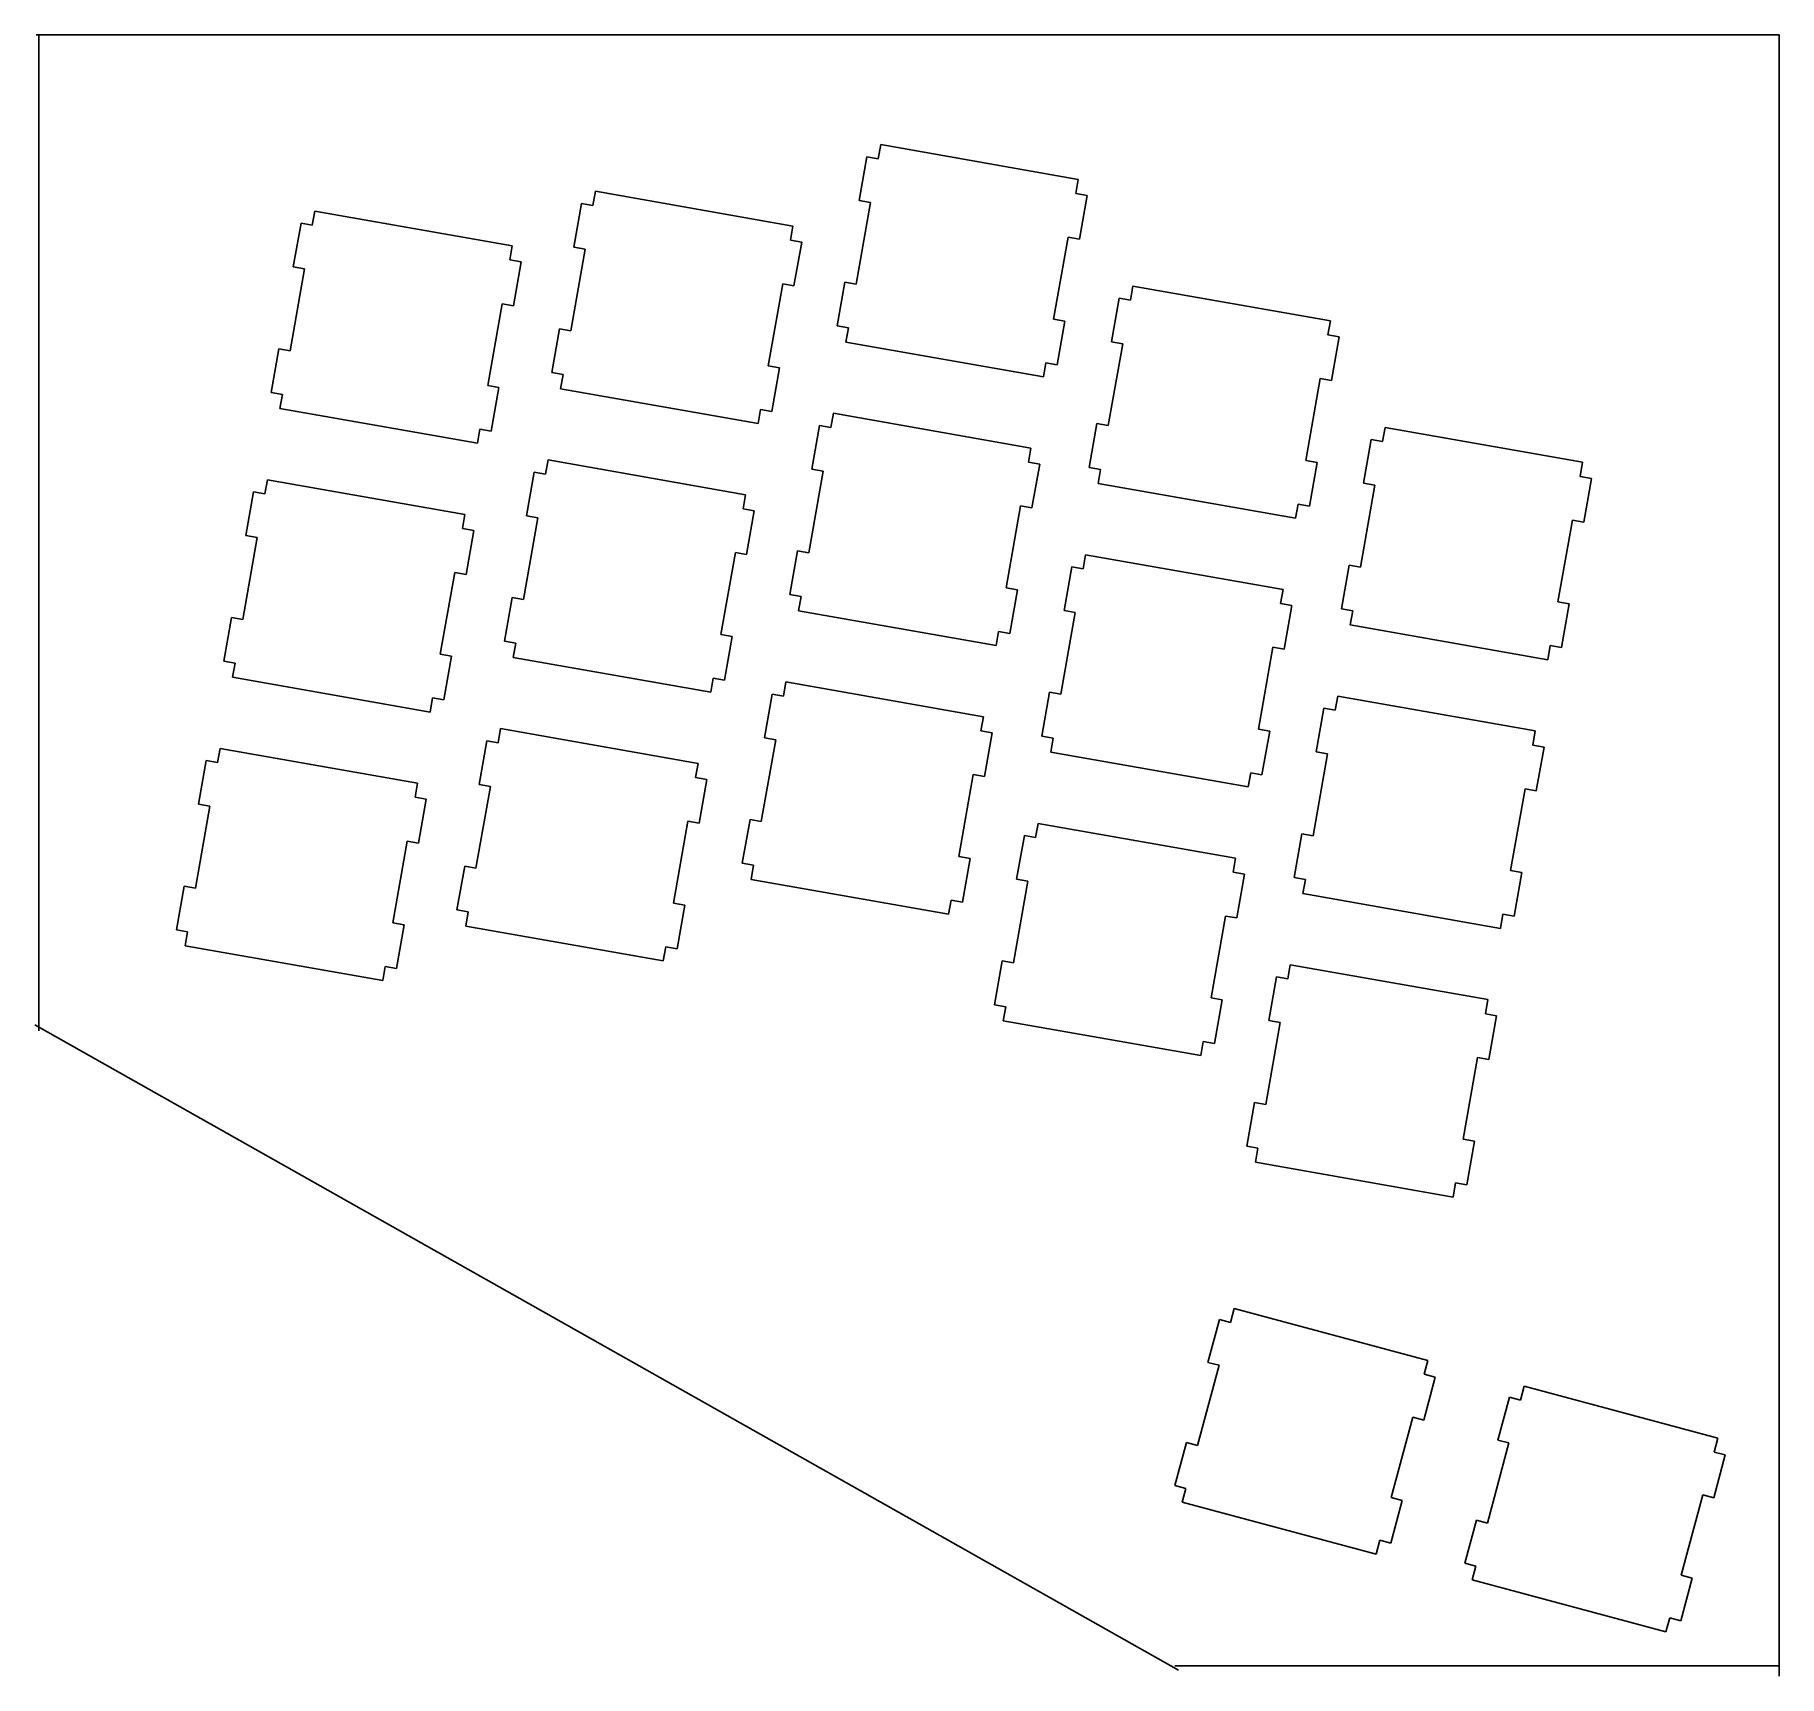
# Model space of a CAD drawing. Extents: x -1 to 122, y 0 to 298.
# Drawn here: x 0 to 121.8, y 0.3 to 114.9 of the extents above.
import ezdxf

# ---------------------------------------------------------------- set-up
doc = ezdxf.new("R2010")
doc.units = 0

msp = doc.modelspace()

# ---------------------------------------------------------------- linework, layer by layer
for p, q in [((0.09509, 114.91), (121.754, 114.91)), ((0.09509, 114.91), (121.754, 114.91)), ((0.2725, 45.369), (0.2725, 114.91)), ((121.754, 114.91), (121.754, 0.30456)), ((59.0446, 107.246), (58.871, 106.262)), ((72.832, 104.815), (59.0446, 107.246)), ((58.0831, 106.401), (57.5442, 103.349)), ((58.871, 106.262), (58.0831, 106.401)), ((72.6571, 103.832), (72.832, 104.815)), ((39.1252, 103.988), (38.953, 103.003)), ((52.9137, 101.557), (39.1252, 103.988)), ((73.4451, 103.692), (72.6571, 103.832)), ((72.9077, 100.639), (73.4451, 103.692)), ((19.5378, 102.606), (19.3642, 101.621)), ((33.325, 100.175), (19.5378, 102.606)), ((38.1648, 103.142), (37.6258, 100.09)), ((38.953, 103.003), (38.1648, 103.142)), ((58.3323, 103.21), (57.3248, 97.4978)), ((57.5442, 103.349), (58.3323, 103.21)), ((18.576, 101.76), (18.0385, 98.7077)), ((19.3642, 101.621), (18.576, 101.76)), ((52.7388, 100.572), (52.9137, 101.557)), ((33.1515, 99.1901), (33.325, 100.175)), ((38.413, 99.9508), (37.4067, 94.2389)), ((37.6258, 100.09), (38.413, 99.9508)), ((53.527, 100.433), (52.7388, 100.572)), ((52.9883, 97.3806), (53.527, 100.433)), ((71.1122, 95.0668), (72.1198, 100.779)), ((72.1198, 100.779), (72.9077, 100.639)), ((18.0385, 98.7077), (18.8268, 98.5686)), ((33.9396, 99.0506), (33.1515, 99.1901)), ((33.401, 95.9984), (33.9396, 99.0506)), ((18.8268, 98.5686), (17.8194, 92.8581)), ((51.1942, 91.8079), (52.2014, 97.52)), ((52.2014, 97.52), (52.9883, 97.3806)), ((56.5382, 97.6357), (55.9977, 94.5832)), ((57.3248, 97.4978), (56.5382, 97.6357)), ((75.6858, 96.5263), (75.1471, 93.474)), ((76.4727, 96.3873), (75.6858, 96.5263)), ((76.6465, 97.3727), (76.4727, 96.3873)), ((90.4353, 94.9417), (76.6465, 97.3727)), ((31.6066, 90.4258), (32.6141, 96.1378)), ((32.6141, 96.1378), (33.401, 95.9984)), ((71.9007, 94.9279), (71.1122, 95.0668)), ((36.6186, 94.3778), (36.0812, 91.3256)), ((37.4067, 94.2389), (36.6186, 94.3778)), ((55.9977, 94.5832), (56.7861, 94.4443)), ((56.7861, 94.4443), (56.6136, 93.4589)), ((71.3617, 91.8741), (71.9007, 94.9279)), ((90.2598, 93.9564), (90.4353, 94.9417)), ((91.0483, 93.8172), (90.2598, 93.9564)), ((90.5107, 90.7647), (91.0483, 93.8172)), ((17.0312, 92.9957), (16.4924, 89.9434)), ((17.8194, 92.8581), (17.0312, 92.9957)), ((56.6136, 93.4589), (70.4, 91.028)), ((75.934, 93.3346), (74.9281, 87.6244)), ((75.1471, 93.474), (75.934, 93.3346)), ((36.0812, 91.3256), (36.8681, 91.1862)), ((51.981, 91.6688), (51.1942, 91.8079)), ((51.4434, 88.6163), (51.981, 91.6688)), ((70.4, 91.028), (70.5749, 92.0133)), ((70.5749, 92.0133), (71.3617, 91.8741)), ((32.3947, 90.2882), (31.6066, 90.4258)), ((31.8561, 87.2341), (32.3947, 90.2882)), ((36.8681, 91.1862), (36.6945, 90.2011)), ((36.6945, 90.2011), (50.4832, 87.7704)), ((88.7155, 85.1918), (89.7225, 90.9041)), ((89.7225, 90.9041), (90.5107, 90.7647)), ((16.4924, 89.9434), (17.2806, 89.8045)), ((17.2806, 89.8045), (17.107, 88.8192)), ((17.107, 88.8192), (30.894, 86.3882)), ((50.4832, 87.7704), (50.6552, 88.7557)), ((50.6552, 88.7557), (51.4434, 88.6163)), ((55.736, 88.4866), (55.5624, 87.5029)), ((69.5232, 86.0562), (55.736, 88.4866)), ((74.1396, 87.7619), (73.6009, 84.7097)), ((74.9281, 87.6244), (74.1396, 87.7619)), ((30.894, 86.3882), (31.0679, 87.3749)), ((31.0679, 87.3749), (31.8561, 87.2341)), ((54.7742, 87.6408), (54.2366, 84.5869)), ((55.5624, 87.5029), (54.7742, 87.6408)), ((93.2888, 86.6528), (92.7488, 83.599)), ((94.0759, 86.5134), (93.2888, 86.6528)), ((94.2495, 87.4987), (94.0759, 86.5134)), ((108.037, 85.068), (94.2495, 87.4987)), ((35.8179, 85.2278), (35.6444, 84.244)), ((49.6051, 82.7968), (35.8179, 85.2278)), ((69.3496, 85.0709), (69.5232, 86.0562)), ((34.8562, 84.3816), (34.3172, 81.3294)), ((35.6444, 84.244), (34.8562, 84.3816)), ((55.0251, 84.4478), (54.0175, 78.736)), ((54.2366, 84.5869), (55.0251, 84.4478)), ((70.1378, 84.9317), (69.3496, 85.0709)), ((69.5991, 81.8779), (70.1378, 84.9317)), ((73.6009, 84.7097), (74.3891, 84.5705)), ((74.3891, 84.5705), (74.2155, 83.5855)), ((89.5021, 85.0529), (88.7155, 85.1918)), ((88.9647, 82.0004), (89.5021, 85.0529)), ((107.863, 84.0827), (108.037, 85.068)), ((108.651, 83.9435), (107.863, 84.0827)), ((15.2687, 83.0008), (14.7298, 79.9472)), ((16.0569, 82.8619), (15.2687, 83.0008)), ((16.2305, 83.8472), (16.0569, 82.8619)), ((30.0177, 81.4146), (16.2305, 83.8472)), ((49.4315, 81.8131), (49.6051, 82.7968)), ((74.2155, 83.5855), (88.0027, 81.1542)), ((93.5372, 83.4598), (92.531, 77.748)), ((92.7488, 83.599), (93.5372, 83.4598)), ((108.113, 80.8897), (108.651, 83.9435)), ((50.2197, 81.6739), (49.4315, 81.8131)), ((49.681, 78.6201), (50.2197, 81.6739)), ((67.8047, 76.305), (68.8109, 82.0168)), ((68.8109, 82.0168), (69.5991, 81.8779)), ((88.0027, 81.1542), (88.1765, 82.1396)), ((88.1765, 82.1396), (88.9647, 82.0004)), ((29.8442, 80.4309), (30.0177, 81.4146)), ((30.631, 80.2917), (29.8442, 80.4309)), ((35.1054, 81.1902), (34.0981, 75.4781)), ((34.3172, 81.3294), (35.1054, 81.1902)), ((106.317, 75.3168), (107.326, 81.0291)), ((107.326, 81.0291), (108.113, 80.8897)), ((15.5181, 79.808), (14.5121, 74.096)), ((14.7298, 79.9472), (15.5181, 79.808)), ((30.0937, 77.2379), (30.631, 80.2917)), ((47.8853, 73.0474), (48.8941, 78.7592)), ((48.8941, 78.7592), (49.681, 78.6201)), ((53.2296, 78.8751), (52.6904, 75.8229)), ((54.0175, 78.736), (53.2296, 78.8751)), ((73.3379, 78.6119), (73.1654, 77.6279)), ((87.1264, 76.1809), (73.3379, 78.6119)), ((28.2979, 71.6652), (29.3055, 77.3771)), ((29.3055, 77.3771), (30.0937, 77.2379)), ((72.3772, 77.766), (71.8398, 74.7132)), ((73.1654, 77.6279), (72.3772, 77.766)), ((91.7428, 77.8869), (91.2039, 74.8347)), ((92.531, 77.748), (91.7428, 77.8869)), ((33.3099, 75.6176), (32.7726, 72.5648)), ((34.0981, 75.4781), (33.3099, 75.6176)), ((52.6904, 75.8229), (53.4788, 75.6835)), ((53.4788, 75.6835), (53.3053, 74.6995)), ((68.5918, 76.1658), (67.8047, 76.305)), ((68.0529, 73.1136), (68.5918, 76.1658)), ((86.9526, 75.1956), (87.1264, 76.1809)), ((53.3053, 74.6995), (67.0927, 72.2674)), ((72.6267, 74.5743), (71.6194, 68.8622)), ((71.8398, 74.7132), (72.6267, 74.5743)), ((87.741, 75.058), (86.9526, 75.1956)), ((87.2023, 72.0039), (87.741, 75.058)), ((91.2039, 74.8347), (91.9923, 74.6968)), ((91.9923, 74.6968), (91.8185, 73.7115)), ((107.105, 75.1781), (106.317, 75.3168)), ((106.568, 72.1267), (107.105, 75.1781)), ((13.7239, 74.2354), (13.1851, 71.1826)), ((14.5121, 74.096), (13.7239, 74.2354)), ((67.0927, 72.2674), (67.2663, 73.2527)), ((67.2663, 73.2527), (68.0529, 73.1136)), ((91.8185, 73.7115), (105.606, 71.2808)), ((32.7726, 72.5648), (33.5608, 72.4259)), ((33.5608, 72.4259), (33.3869, 71.4406)), ((48.6737, 72.9083), (47.8853, 73.0474)), ((48.1348, 69.8558), (48.6737, 72.9083)), ((85.4082, 66.4315), (86.4139, 72.1433)), ((86.4139, 72.1433), (87.2023, 72.0039)), ((105.606, 71.2808), (105.78, 72.2648)), ((105.78, 72.2648), (106.568, 72.1267)), ((13.1851, 71.1826), (13.9719, 71.0437)), ((13.9719, 71.0437), (13.7997, 70.0584)), ((29.0861, 71.5261), (28.2979, 71.6652)), ((28.5474, 68.4738), (29.0861, 71.5261)), ((33.3869, 71.4406), (47.1744, 69.0096)), ((13.7997, 70.0584), (27.5857, 67.6274)), ((47.1744, 69.0096), (47.3479, 69.9949)), ((47.3479, 69.9949), (48.1348, 69.8558)), ((52.4287, 69.7251), (52.2538, 68.7408)), ((66.2159, 67.2941), (52.4287, 69.7251)), ((27.5857, 67.6274), (27.7593, 68.6127)), ((27.7593, 68.6127), (28.5474, 68.4738)), ((51.4669, 68.8789), (50.928, 65.8264)), ((52.2538, 68.7408), (51.4669, 68.8789)), ((70.831, 69.0014), (70.2936, 65.9479)), ((71.6194, 68.8622), (70.831, 69.0014)), ((90.9406, 68.7368), (90.7686, 67.7531)), ((104.729, 66.3058), (90.9406, 68.7368)), ((66.041, 66.3088), (66.2159, 67.2941)), ((89.9804, 67.892), (89.4415, 64.8398)), ((90.7686, 67.7531), (89.9804, 67.892)), ((32.5093, 66.4672), (32.3371, 65.4819)), ((46.2978, 64.0365), (32.5093, 66.4672)), ((50.928, 65.8264), (51.7165, 65.6886)), ((66.8294, 66.1709), (66.041, 66.3088)), ((66.2918, 63.1187), (66.8294, 66.1709)), ((70.2936, 65.9479), (71.0818, 65.81)), ((71.0818, 65.81), (70.9069, 64.8247)), ((86.1948, 66.2921), (85.4082, 66.4315)), ((85.6561, 63.2399), (86.1948, 66.2921)), ((104.556, 65.3219), (104.729, 66.3058)), ((12.9219, 65.0851), (12.7482, 64.0998)), ((26.7091, 62.6543), (12.9219, 65.0851)), ((31.5489, 65.6211), (31.0099, 62.5686)), ((32.3371, 65.4819), (31.5489, 65.6211)), ((51.7165, 65.6886), (50.7089, 59.9768)), ((70.9069, 64.8247), (84.6954, 62.3937)), ((90.2299, 64.7004), (89.2224, 58.9885)), ((89.4415, 64.8398), (90.2299, 64.7004)), ((105.344, 65.1832), (104.556, 65.3219)), ((104.804, 62.1305), (105.344, 65.1832)), ((11.96, 64.2389), (11.4226, 61.1864)), ((12.7482, 64.0998), (11.96, 64.2389)), ((46.1229, 63.0512), (46.2978, 64.0365)), ((84.6954, 62.3937), (84.8676, 63.3788)), ((84.8676, 63.3788), (85.6561, 63.2399)), ((26.5356, 61.669), (26.7091, 62.6543)), ((31.7968, 62.4297), (30.7908, 56.7174)), ((31.0099, 62.5686), (31.7968, 62.4297)), ((46.9114, 62.9118), (46.1229, 63.0512)), ((46.3721, 59.8595), (46.9114, 62.9118)), ((64.4961, 57.5458), (65.5036, 63.2579)), ((65.5036, 63.2579), (66.2918, 63.1187)), ((103.01, 56.5576), (104.017, 62.2699)), ((104.017, 62.2699), (104.804, 62.1305)), ((12.2108, 61.0475), (11.2034, 55.3368)), ((11.4226, 61.1864), (12.2108, 61.0475)), ((27.3238, 61.5296), (26.5356, 61.669)), ((26.7848, 58.4774), (27.3238, 61.5296)), ((44.578, 54.2869), (45.5855, 59.9987)), ((45.5855, 59.9987), (46.3721, 59.8595)), ((49.9207, 60.1159), (49.3818, 57.0621)), ((50.7089, 59.9768), (49.9207, 60.1159)), ((70.0306, 59.8511), (69.8571, 58.8658)), ((83.8191, 57.4206), (70.0306, 59.8511)), ((24.9907, 52.9047), (25.9981, 58.6163)), ((25.9981, 58.6163), (26.7848, 58.4774)), ((69.0699, 59.0052), (68.5312, 55.9527)), ((69.8571, 58.8658), (69.0699, 59.0052)), ((88.4342, 59.1277), (87.8966, 56.0739)), ((89.2224, 58.9885), (88.4342, 59.1277)), ((65.2845, 57.4069), (64.4961, 57.5458)), ((64.7456, 54.3528), (65.2845, 57.4069)), ((83.6442, 56.4353), (83.8191, 57.4206)), ((30.0027, 56.8568), (29.4637, 53.803)), ((30.7908, 56.7174), (30.0027, 56.8568)), ((49.3818, 57.0621), (50.1702, 56.9227)), ((50.1702, 56.9227), (49.998, 55.939)), ((84.4324, 56.2959), (83.6442, 56.4353)), ((83.895, 53.2437), (84.4324, 56.2959)), ((87.8966, 56.0739), (88.685, 55.935)), ((103.798, 56.4186), (103.01, 56.5576)), ((103.259, 53.3651), (103.798, 56.4186)), ((10.4152, 55.4746), (9.87638, 52.4211)), ((11.2034, 55.3368), (10.4152, 55.4746)), ((49.998, 55.939), (63.7838, 53.5069)), ((69.3178, 55.8135), (68.3122, 50.1017)), ((68.5312, 55.9527), (69.3178, 55.8135)), ((88.685, 55.935), (88.5102, 54.951)), ((88.5102, 54.951), (102.297, 52.5187)), ((29.4637, 53.803), (30.2522, 53.6651)), ((30.2522, 53.6651), (30.0783, 52.6798)), ((45.3651, 54.1475), (44.578, 54.2869)), ((44.8275, 51.0952), (45.3651, 54.1475)), ((63.7838, 53.5069), (63.959, 54.4922)), ((63.959, 54.4922), (64.7456, 54.3528)), ((9.87638, 52.4211), (10.6646, 52.2816)), ((25.779, 52.7653), (24.9907, 52.9047)), ((25.2402, 49.7131), (25.779, 52.7653)), ((30.0783, 52.6798), (43.8671, 50.2494)), ((82.0993, 47.6707), (83.1066, 53.3826)), ((83.1066, 53.3826), (83.895, 53.2437)), ((102.297, 52.5187), (102.471, 53.504)), ((102.471, 53.504), (103.259, 53.3651)), ((10.6646, 52.2816), (10.491, 51.2976)), ((10.491, 51.2976), (24.2783, 48.8672)), ((43.8671, 50.2494), (44.0393, 51.2341)), ((44.0393, 51.2341), (44.8275, 51.0952)), ((67.5237, 50.2409), (66.985, 47.1887)), ((68.3122, 50.1017), (67.5237, 50.2409)), ((87.6333, 49.9776), (87.4598, 48.9923)), ((101.421, 47.5466), (87.6333, 49.9776)), ((24.2783, 48.8672), (24.4519, 49.8509)), ((24.4519, 49.8509), (25.2402, 49.7131)), ((86.6732, 49.1318), (86.1326, 46.0777)), ((87.4598, 48.9923), (86.6732, 49.1318)), ((82.8862, 47.5316), (82.0993, 47.6707)), ((82.3488, 44.4793), (82.8862, 47.5316)), ((101.247, 46.5613), (101.421, 47.5466)), ((66.985, 47.1887), (67.7732, 47.0492)), ((67.7732, 47.0492), (67.5996, 46.0639)), ((102.035, 46.4224), (101.247, 46.5613)), ((101.497, 43.3702), (102.035, 46.4224)), ((0, 45.7745), (79.8386, 0.71006)), ((67.5996, 46.0639), (81.3868, 43.6332)), ((86.9211, 45.9401), (85.9149, 40.228)), ((86.1326, 46.0777), (86.9211, 45.9401)), ((81.3868, 43.6332), (81.5604, 44.6185)), ((81.5604, 44.6185), (82.3488, 44.4793)), ((99.701, 37.796), (100.71, 43.5078)), ((100.71, 43.5078), (101.497, 43.3702)), ((85.1269, 40.3659), (84.588, 37.3136)), ((85.9149, 40.228), (85.1269, 40.3659)), ((100.489, 37.6579), (99.701, 37.796)), ((84.588, 37.3136), (85.3764, 37.1742)), ((85.3764, 37.1742), (85.2029, 36.1905)), ((99.9518, 34.6043), (100.489, 37.6579)), ((85.2029, 36.1905), (98.99, 33.7582)), ((98.99, 33.7582), (99.1636, 34.7435)), ((99.1636, 34.7435), (99.9518, 34.6043)), ((83.7159, 25.9691), (83.4579, 25.0007)), ((97.2398, 22.3443), (83.7159, 25.9691)), ((82.6851, 25.2098), (81.8829, 22.2147)), ((83.4579, 25.0007), (82.6851, 25.2098)), ((82.656, 22.0083), (81.154, 16.4071)), ((81.8829, 22.2147), (82.656, 22.0083)), ((96.9805, 21.3786), (97.2398, 22.3443)), ((96.9517, 18.1771), (97.7539, 21.1722)), ((97.7539, 21.1722), (96.9805, 21.3786)), ((102.926, 19.7858), (102.124, 16.7907)), ((103.699, 19.5794), (102.926, 19.7858)), ((103.958, 20.5452), (103.699, 19.5794)), ((117.481, 16.9204), (103.958, 20.5452)), ((94.6779, 12.7823), (96.1788, 18.3835)), ((96.1788, 18.3835), (96.9517, 18.1771)), ((80.3811, 16.6135), (79.5789, 13.6184)), ((81.154, 16.4071), (80.3811, 16.6135)), ((102.897, 16.5844), (101.396, 10.9831)), ((102.124, 16.7907), (102.897, 16.5844)), ((117.221, 15.9546), (117.481, 16.9204)), ((117.995, 15.7483), (117.221, 15.9546)), ((117.192, 12.7532), (117.995, 15.7483)), ((79.5789, 13.6184), (80.352, 13.412)), ((80.352, 13.412), (80.0927, 12.4463)), ((80.0927, 12.4463), (93.6169, 8.82149)), ((94.6477, 9.58084), (95.4496, 12.5759)), ((95.4496, 12.5759), (94.6779, 12.7823)), ((114.919, 7.35834), (116.419, 12.9596)), ((116.419, 12.9596), (117.192, 12.7532)), ((100.623, 11.1895), (99.8208, 8.19443)), ((101.396, 10.9831), (100.623, 11.1895)), ((93.6169, 8.82149), (93.8748, 9.78986)), ((93.8748, 9.78986), (94.6477, 9.58084)), ((99.8208, 8.19443), (100.593, 7.98805)), ((100.593, 7.98805), (100.335, 7.02232)), ((115.69, 7.15197), (114.919, 7.35834)), ((100.335, 7.02232), (113.858, 3.39754)), ((114.888, 4.15689), (115.69, 7.15197)), ((113.858, 3.39754), (114.115, 4.36591)), ((114.115, 4.36591), (114.888, 4.15689)), ((121.754, 1.01425), (79.5789, 1.01425))]:
    msp.add_line(p, q)

doc.saveas('drawing.dxf')
